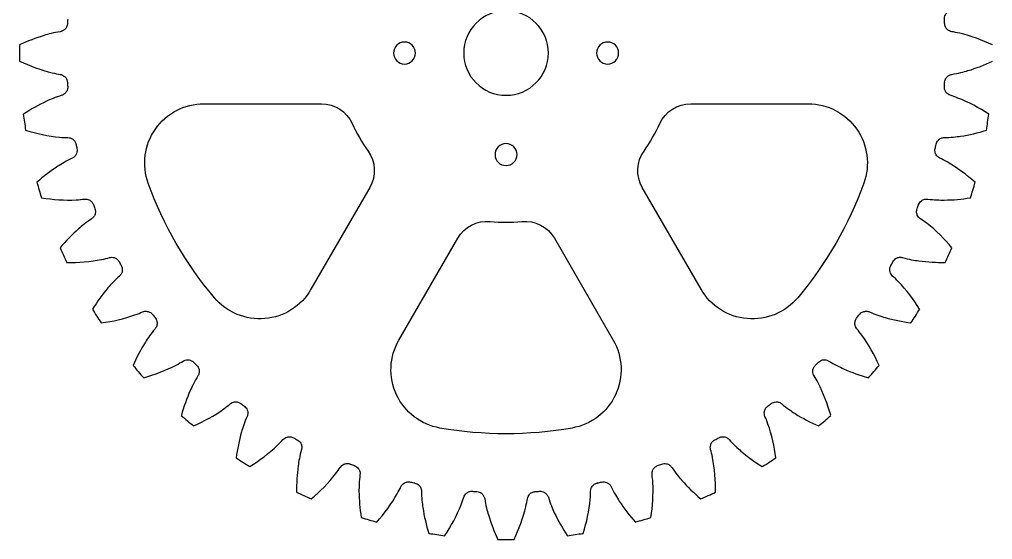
# Model space of a CAD drawing. Header units: millimetres. Extents: x -128 to 87, y 10 to 125.
# Drawn here: x -127.5 to -12.5, y 9.5 to 71 of the extents above; entities that cross this region are included whole.
import ezdxf

# ---------------------------------------------------------------- set-up
doc = ezdxf.new("R2010")
doc.units = ezdxf.units.MM
doc.layers.get('0').update_dxf_attribs({"linetype": 'CONTINUOUS'})

msp = doc.modelspace()

# ---------------------------------------------------------------- linework, layer by layer
for points in [[(-105.71, 61), (-91.82, 61, -0.293253), (-88.18, 58.67, 0.046946), (-86.31, 55.42, -0.293253), (-86.1, 51.11), (-93.05, 39.08, -0.520596), (-104.47, 38.08, -0.087443), (-112.28, 51.61, -0.520596)], [(-46.95, 39.08), (-53.9, 51.11, -0.293253), (-53.69, 55.42, 0.046946), (-51.82, 58.67, -0.293253), (-48.18, 61), (-34.29, 61, -0.520596), (-27.72, 51.61, -0.087443), (-35.53, 38.08, -0.520596)], [(-82.66, 33.08), (-75.71, 45.11, -0.293253), (-71.87, 47.09, 0.046946), (-68.13, 47.09, -0.293253), (-64.29, 45.11), (-57.34, 33.08, -0.520596), (-62.19, 22.68, -0.087443), (-77.81, 22.68, -0.520596)]]:
    msp.add_lwpolyline(points, format="xyb", close=True)
at = {"extrusion": (2.95823e-31, 1.67633e-30, -1)}
for centre, radius in [((70, 67), 5), ((82, 67), 1.3), ((58, 67), 1.3), ((70, 55), 1.3)]:
    msp.add_circle(centre, radius, dxfattribs=at)
for radius, start, end in [(51.95, 175.6212, 176.197), (51.95, 3.803, 4.3788), (57.5, 179.0443, 180.9557), (51.95, 183.803, 184.3788), (51.95, 355.6212, 356.197), (57.5, 187.2261, 189.1375), (57.5, 350.8625, 352.7739), (51.95, 191.9848, 192.5606), (51.95, 347.4394, 348.0152), (57.5, 195.4079, 197.3193), (57.5, 342.6807, 344.5921), (51.95, 200.1667, 200.7424), (51.95, 339.2576, 339.8333), (57.5, 203.5897, 205.5012), (57.5, 334.4988, 336.4103), (51.95, 208.3485, 208.9243), (51.95, 331.0757, 331.6515), (57.5, 211.7716, 213.683), (51.95, 216.5303, 217.1061), (51.95, 322.8939, 323.4697), (57.5, 326.317, 328.2284), (57.5, 219.9534, 221.8648), (51.95, 224.7121, 225.2879), (51.95, 314.7121, 315.2879), (57.5, 318.1352, 320.0466), (51.95, 232.8939, 233.4697), (51.95, 306.5303, 307.1061), (57.5, 228.1352, 230.0466), (57.5, 309.9534, 311.8648), (51.95, 241.0757, 241.6515), (51.95, 298.3485, 298.9243), (57.5, 236.317, 238.2284), (51.95, 249.2576, 249.8333), (51.95, 290.1667, 290.7424), (57.5, 301.7716, 303.683), (51.95, 257.4394, 258.0152), (51.95, 281.9848, 282.5606), (57.5, 244.4988, 246.4103), (51.95, 265.6212, 266.197), (51.95, 273.803, 274.3788), (57.5, 293.5897, 295.5012), (57.5, 252.6807, 254.5921), (57.5, 285.4079, 287.3193), (57.5, 260.8625, 262.7739), (57.5, 269.0443, 270.9557), (57.5, 277.2261, 279.1375)]:
    msp.add_arc((-70, 67), radius, start, end)
for points, knots in [([(-18.2, 70.97), (-18.21, 71.06), (-18.2, 71.16), (-18.16, 71.34), (-18.13, 71.44), (-18.02, 71.63), (-17.94, 71.73), (-17.74, 71.9), (-17.62, 71.96), (-17.5, 72)], [-0.1355389, -0.1355389, -0.1355389, -0.1355389, -0.1068339, -0.1068339, -0.0781289, -0.0781289, -0.0390644, -0.0390644, 0, 0, 0, 0]), ([(-121.83, 70.45), (-121.84, 70.35), (-121.86, 70.26), (-121.93, 70.08), (-121.97, 69.99), (-122.11, 69.81), (-122.21, 69.72), (-122.43, 69.59), (-122.55, 69.54), (-122.68, 69.52)], [-0.1355389, -0.1355389, -0.1355389, -0.1355389, -0.1068339, -0.1068339, -0.0781289, -0.0781289, -0.0390644, -0.0390644, 0, 0, 0, 0]), ([(-17.32, 69.52), (-17.41, 69.54), (-17.51, 69.57), (-17.68, 69.65), (-17.76, 69.7), (-17.93, 69.85), (-18.01, 69.95), (-18.12, 70.19), (-18.16, 70.32), (-18.17, 70.45)], [-0.1355389, -0.1355389, -0.1355389, -0.1355389, -0.1068339, -0.1068339, -0.0781289, -0.0781289, -0.0390644, -0.0390644, 0, 0, 0, 0]), ([(-122.68, 69.52), (-123.42, 69.41), (-124.12, 69.22), (-125.57, 68.79), (-126.56, 68.4), (-127.49, 67.96)], [-0.4531653, -0.4531653, -0.4531653, -0.4531653, -0.3095869, -0.3095869, 0, 0, 0, 0]), ([(-12.51, 67.96), (-13.73, 68.53), (-15.07, 69.03), (-16.74, 69.42), (-17.05, 69.48), (-17.32, 69.52)], [-0.11638461, -0.11638461, -0.11638461, -0.11638461, -0.05468296, -0.05468296, -0.03755625, -0.03755625, -0.03755625, -0.03755625]), ([(-127.49, 66.04), (-126.27, 65.47), (-124.93, 64.97), (-123.26, 64.58), (-122.95, 64.52), (-122.68, 64.48)], [-0.11638461, -0.11638461, -0.11638461, -0.11638461, -0.05468296, -0.05468296, -0.03755625, -0.03755625, -0.03755625, -0.03755625]), ([(-17.32, 64.48), (-16.58, 64.59), (-15.88, 64.78), (-14.43, 65.21), (-13.44, 65.6), (-12.51, 66.04)], [-0.4531653, -0.4531653, -0.4531653, -0.4531653, -0.3095869, -0.3095869, 0, 0, 0, 0]), ([(-122.68, 64.48), (-122.59, 64.46), (-122.49, 64.43), (-122.32, 64.35), (-122.24, 64.3), (-122.07, 64.15), (-121.99, 64.05), (-121.88, 63.81), (-121.84, 63.68), (-121.83, 63.55)], [-0.1355389, -0.1355389, -0.1355389, -0.1355389, -0.1068339, -0.1068339, -0.0781289, -0.0781289, -0.0390644, -0.0390644, 0, 0, 0, 0]), ([(-18.17, 63.55), (-18.16, 63.65), (-18.14, 63.74), (-18.07, 63.92), (-18.03, 64.01), (-17.89, 64.19), (-17.79, 64.28), (-17.57, 64.41), (-17.45, 64.46), (-17.32, 64.48)], [-0.1355389, -0.1355389, -0.1355389, -0.1355389, -0.1068339, -0.1068339, -0.0781289, -0.0781289, -0.0390644, -0.0390644, 0, 0, 0, 0]), ([(-121.8, 63.03), (-121.79, 62.94), (-121.8, 62.84), (-121.84, 62.66), (-121.87, 62.56), (-121.98, 62.37), (-122.06, 62.27), (-122.26, 62.1), (-122.38, 62.04), (-122.5, 62)], [-0.1355389, -0.1355389, -0.1355389, -0.1355389, -0.1068339, -0.1068339, -0.0781289, -0.0781289, -0.0390644, -0.0390644, 0, 0, 0, 0]), ([(-17.5, 62), (-17.59, 62.03), (-17.67, 62.07), (-17.83, 62.17), (-17.91, 62.24), (-18.05, 62.41), (-18.12, 62.53), (-18.2, 62.77), (-18.21, 62.9), (-18.2, 63.03)], [-0.1355389, -0.1355389, -0.1355389, -0.1355389, -0.1068339, -0.1068339, -0.0781289, -0.0781289, -0.0390644, -0.0390644, 0, 0, 0, 0]), ([(-122.5, 62), (-123.22, 61.78), (-123.89, 61.5), (-125.26, 60.86), (-126.18, 60.33), (-127.04, 59.77)], [-0.4531653, -0.4531653, -0.4531653, -0.4531653, -0.3095869, -0.3095869, 0, 0, 0, 0]), ([(-12.96, 59.77), (-14.09, 60.51), (-15.34, 61.19), (-16.94, 61.82), (-17.24, 61.92), (-17.5, 62)], [-0.11638461, -0.11638461, -0.11638461, -0.11638461, -0.05468296, -0.05468296, -0.03755625, -0.03755625, -0.03755625, -0.03755625]), ([(-126.77, 57.87), (-125.47, 57.48), (-124.08, 57.17), (-122.38, 57.02), (-122.06, 57.01), (-121.79, 57)], [-0.11638461, -0.11638461, -0.11638461, -0.11638461, -0.05468296, -0.05468296, -0.03755625, -0.03755625, -0.03755625, -0.03755625]), ([(-18.21, 57), (-17.47, 57.01), (-16.75, 57.1), (-15.25, 57.32), (-14.22, 57.57), (-13.23, 57.87)], [-0.4531653, -0.4531653, -0.4531653, -0.4531653, -0.3095869, -0.3095869, 0, 0, 0, 0]), ([(-121.79, 57), (-121.69, 57), (-121.59, 56.99), (-121.41, 56.93), (-121.32, 56.89), (-121.14, 56.77), (-121.04, 56.68), (-120.9, 56.46), (-120.84, 56.34), (-120.82, 56.21)], [-0.1355389, -0.1355389, -0.1355389, -0.1355389, -0.1068339, -0.1068339, -0.0781289, -0.0781289, -0.0390644, -0.0390644, 0, 0, 0, 0]), ([(-19.18, 56.21), (-19.16, 56.31), (-19.13, 56.4), (-19.04, 56.56), (-18.98, 56.64), (-18.82, 56.8), (-18.71, 56.88), (-18.47, 56.98), (-18.34, 57), (-18.21, 57)], [-0.1355389, -0.1355389, -0.1355389, -0.1355389, -0.1068339, -0.1068339, -0.0781289, -0.0781289, -0.0390644, -0.0390644, 0, 0, 0, 0]), ([(-120.71, 55.7), (-120.69, 55.61), (-120.68, 55.51), (-120.69, 55.32), (-120.71, 55.23), (-120.79, 55.02), (-120.86, 54.9), (-121.03, 54.71), (-121.14, 54.63), (-121.26, 54.58)], [-0.1355389, -0.1355389, -0.1355389, -0.1355389, -0.1068339, -0.1068339, -0.0781289, -0.0781289, -0.0390644, -0.0390644, 0, 0, 0, 0]), ([(-18.74, 54.58), (-18.83, 54.62), (-18.91, 54.67), (-19.05, 54.8), (-19.11, 54.87), (-19.23, 55.06), (-19.28, 55.19), (-19.33, 55.44), (-19.32, 55.58), (-19.29, 55.7)], [-0.1355389, -0.1355389, -0.1355389, -0.1355389, -0.1068339, -0.1068339, -0.0781289, -0.0781289, -0.0390644, -0.0390644, 0, 0, 0, 0]), ([(-121.26, 54.58), (-121.94, 54.26), (-122.56, 53.88), (-123.82, 53.06), (-124.66, 52.41), (-125.43, 51.72)], [-0.4531653, -0.4531653, -0.4531653, -0.4531653, -0.3095869, -0.3095869, 0, 0, 0, 0]), ([(-14.57, 51.72), (-15.58, 52.62), (-16.72, 53.47), (-18.21, 54.32), (-18.5, 54.46), (-18.74, 54.58)], [-0.11638461, -0.11638461, -0.11638461, -0.11638461, -0.05468296, -0.05468296, -0.03755625, -0.03755625, -0.03755625, -0.03755625]), ([(-124.89, 49.88), (-123.55, 49.68), (-122.13, 49.57), (-120.42, 49.67), (-120.1, 49.7), (-119.84, 49.74)], [-0.11638461, -0.11638461, -0.11638461, -0.11638461, -0.05468296, -0.05468296, -0.03755625, -0.03755625, -0.03755625, -0.03755625]), ([(-119.84, 49.74), (-119.74, 49.75), (-119.64, 49.75), (-119.46, 49.72), (-119.36, 49.69), (-119.16, 49.59), (-119.05, 49.52), (-118.88, 49.32), (-118.81, 49.21), (-118.76, 49.09)], [-0.1355389, -0.1355389, -0.1355389, -0.1355389, -0.1068339, -0.1068339, -0.0781289, -0.0781289, -0.0390644, -0.0390644, 0, 0, 0, 0]), ([(-21.24, 49.09), (-21.2, 49.18), (-21.16, 49.26), (-21.04, 49.42), (-20.98, 49.49), (-20.79, 49.62), (-20.68, 49.68), (-20.42, 49.75), (-20.29, 49.75), (-20.16, 49.74)], [-0.1355389, -0.1355389, -0.1355389, -0.1355389, -0.1068339, -0.1068339, -0.0781289, -0.0781289, -0.0390644, -0.0390644, 0, 0, 0, 0]), ([(-20.16, 49.74), (-19.42, 49.64), (-18.7, 49.62), (-17.19, 49.63), (-16.13, 49.73), (-15.11, 49.88)], [-0.4531653, -0.4531653, -0.4531653, -0.4531653, -0.3095869, -0.3095869, 0, 0, 0, 0]), ([(-118.58, 48.6), (-118.55, 48.51), (-118.53, 48.42), (-118.51, 48.23), (-118.52, 48.13), (-118.57, 47.91), (-118.62, 47.79), (-118.77, 47.57), (-118.86, 47.48), (-118.97, 47.41)], [-0.1355389, -0.1355389, -0.1355389, -0.1355389, -0.1068339, -0.1068339, -0.0781289, -0.0781289, -0.0390644, -0.0390644, 0, 0, 0, 0]), ([(-21.03, 47.41), (-21.11, 47.46), (-21.18, 47.53), (-21.31, 47.67), (-21.36, 47.75), (-21.45, 47.96), (-21.48, 48.09), (-21.49, 48.35), (-21.46, 48.48), (-21.42, 48.6)], [-0.1355389, -0.1355389, -0.1355389, -0.1355389, -0.1068339, -0.1068339, -0.0781289, -0.0781289, -0.0390644, -0.0390644, 0, 0, 0, 0]), ([(-118.97, 47.41), (-119.6, 47), (-120.15, 46.54), (-121.29, 45.54), (-122.03, 44.78), (-122.69, 43.99)], [-0.4531653, -0.4531653, -0.4531653, -0.4531653, -0.3095869, -0.3095869, 0, 0, 0, 0]), ([(-17.31, 43.99), (-18.18, 45.02), (-19.19, 46.03), (-20.54, 47.08), (-20.81, 47.26), (-21.03, 47.41)], [-0.11638461, -0.11638461, -0.11638461, -0.11638461, -0.05468296, -0.05468296, -0.03755625, -0.03755625, -0.03755625, -0.03755625]), ([(-121.9, 42.24), (-120.54, 42.23), (-119.12, 42.33), (-117.44, 42.67), (-117.13, 42.75), (-116.87, 42.82)], [-0.11638461, -0.11638461, -0.11638461, -0.11638461, -0.05468296, -0.05468296, -0.03755625, -0.03755625, -0.03755625, -0.03755625]), ([(-116.87, 42.82), (-116.78, 42.85), (-116.68, 42.86), (-116.49, 42.86), (-116.4, 42.84), (-116.18, 42.78), (-116.07, 42.71), (-115.86, 42.55), (-115.78, 42.45), (-115.72, 42.33)], [-0.1355389, -0.1355389, -0.1355389, -0.1355389, -0.1068339, -0.1068339, -0.0781289, -0.0781289, -0.0390644, -0.0390644, 0, 0, 0, 0]), ([(-24.28, 42.33), (-24.24, 42.42), (-24.18, 42.49), (-24.04, 42.63), (-23.97, 42.69), (-23.77, 42.8), (-23.64, 42.84), (-23.38, 42.87), (-23.25, 42.86), (-23.13, 42.82)], [-0.1355389, -0.1355389, -0.1355389, -0.1355389, -0.1068339, -0.1068339, -0.0781289, -0.0781289, -0.0390644, -0.0390644, 0, 0, 0, 0]), ([(-23.13, 42.82), (-22.41, 42.62), (-21.69, 42.5), (-20.19, 42.29), (-19.13, 42.24), (-18.1, 42.24)], [-0.4531653, -0.4531653, -0.4531653, -0.4531653, -0.3095869, -0.3095869, 0, 0, 0, 0]), ([(-115.47, 41.87), (-115.42, 41.79), (-115.39, 41.7), (-115.35, 41.51), (-115.34, 41.42), (-115.36, 41.19), (-115.39, 41.07), (-115.5, 40.83), (-115.58, 40.73), (-115.68, 40.64)], [-0.1355389, -0.1355389, -0.1355389, -0.1355389, -0.1068339, -0.1068339, -0.0781289, -0.0781289, -0.0390644, -0.0390644, 0, 0, 0, 0]), ([(-24.32, 40.64), (-24.39, 40.7), (-24.45, 40.78), (-24.55, 40.94), (-24.59, 41.03), (-24.65, 41.25), (-24.66, 41.38), (-24.63, 41.64), (-24.59, 41.76), (-24.53, 41.87)], [-0.1355389, -0.1355389, -0.1355389, -0.1355389, -0.1068339, -0.1068339, -0.0781289, -0.0781289, -0.0390644, -0.0390644, 0, 0, 0, 0]), ([(-115.68, 40.64), (-116.24, 40.15), (-116.73, 39.61), (-117.71, 38.46), (-118.33, 37.6), (-118.88, 36.72)], [-0.4531653, -0.4531653, -0.4531653, -0.4531653, -0.3095869, -0.3095869, 0, 0, 0, 0]), ([(-21.12, 36.72), (-21.84, 37.87), (-22.69, 39.01), (-23.88, 40.24), (-24.12, 40.46), (-24.32, 40.64)], [-0.11638461, -0.11638461, -0.11638461, -0.11638461, -0.05468296, -0.05468296, -0.03755625, -0.03755625, -0.03755625, -0.03755625]), ([(-117.85, 35.11), (-116.51, 35.29), (-115.11, 35.59), (-113.5, 36.17), (-113.2, 36.29), (-112.95, 36.4)], [-0.11638461, -0.11638461, -0.11638461, -0.11638461, -0.05468296, -0.05468296, -0.03755625, -0.03755625, -0.03755625, -0.03755625]), ([(-112.95, 36.4), (-112.87, 36.43), (-112.77, 36.46), (-112.58, 36.49), (-112.49, 36.48), (-112.26, 36.45), (-112.14, 36.41), (-111.92, 36.27), (-111.82, 36.18), (-111.74, 36.08)], [-0.1355389, -0.1355389, -0.1355389, -0.1355389, -0.1068339, -0.1068339, -0.0781289, -0.0781289, -0.0390644, -0.0390644, 0, 0, 0, 0]), ([(-111.43, 35.66), (-111.37, 35.58), (-111.33, 35.5), (-111.26, 35.32), (-111.24, 35.23), (-111.22, 35), (-111.24, 34.87), (-111.32, 34.62), (-111.38, 34.51), (-111.47, 34.41)], [-0.1355389, -0.1355389, -0.1355389, -0.1355389, -0.1068339, -0.1068339, -0.0781289, -0.0781289, -0.0390644, -0.0390644, 0, 0, 0, 0]), ([(-28.53, 34.41), (-28.6, 34.48), (-28.65, 34.56), (-28.72, 34.74), (-28.75, 34.83), (-28.78, 35.05), (-28.77, 35.19), (-28.71, 35.44), (-28.65, 35.56), (-28.57, 35.66)], [-0.1355389, -0.1355389, -0.1355389, -0.1355389, -0.1068339, -0.1068339, -0.0781289, -0.0781289, -0.0390644, -0.0390644, 0, 0, 0, 0]), ([(-28.26, 36.08), (-28.2, 36.15), (-28.13, 36.22), (-27.98, 36.34), (-27.89, 36.38), (-27.68, 36.46), (-27.55, 36.49), (-27.29, 36.48), (-27.17, 36.45), (-27.05, 36.4)], [-0.1355389, -0.1355389, -0.1355389, -0.1355389, -0.1068339, -0.1068339, -0.0781289, -0.0781289, -0.0390644, -0.0390644, 0, 0, 0, 0]), ([(-27.05, 36.4), (-26.36, 36.09), (-25.67, 35.87), (-24.22, 35.45), (-23.18, 35.25), (-22.15, 35.11)], [-0.4531653, -0.4531653, -0.4531653, -0.4531653, -0.3095869, -0.3095869, 0, 0, 0, 0]), ([(-111.47, 34.41), (-111.95, 33.84), (-112.36, 33.24), (-113.17, 31.96), (-113.66, 31.02), (-114.08, 30.08)], [-0.4531653, -0.4531653, -0.4531653, -0.4531653, -0.3095869, -0.3095869, 0, 0, 0, 0]), ([(-25.92, 30.08), (-26.47, 31.31), (-27.15, 32.56), (-28.16, 33.95), (-28.36, 34.2), (-28.53, 34.41)], [-0.11638461, -0.11638461, -0.11638461, -0.11638461, -0.05468296, -0.05468296, -0.03755625, -0.03755625, -0.03755625, -0.03755625]), ([(-112.82, 28.63), (-111.52, 29), (-110.18, 29.49), (-108.67, 30.29), (-108.39, 30.45), (-108.16, 30.59)], [-0.11638461, -0.11638461, -0.11638461, -0.11638461, -0.05468296, -0.05468296, -0.03755625, -0.03755625, -0.03755625, -0.03755625]), ([(-108.16, 30.59), (-108.08, 30.65), (-107.99, 30.68), (-107.81, 30.74), (-107.71, 30.75), (-107.49, 30.75), (-107.36, 30.72), (-107.12, 30.62), (-107.01, 30.54), (-106.92, 30.45)], [-0.1355389, -0.1355389, -0.1355389, -0.1355389, -0.1068339, -0.1068339, -0.0781289, -0.0781289, -0.0390644, -0.0390644, 0, 0, 0, 0]), ([(-106.55, 30.08), (-106.48, 30.01), (-106.42, 29.94), (-106.33, 29.77), (-106.3, 29.68), (-106.25, 29.46), (-106.24, 29.33), (-106.29, 29.07), (-106.34, 28.95), (-106.41, 28.84)], [-0.1355389, -0.1355389, -0.1355389, -0.1355389, -0.1068339, -0.1068339, -0.0781289, -0.0781289, -0.0390644, -0.0390644, 0, 0, 0, 0]), ([(-33.59, 28.84), (-33.65, 28.92), (-33.68, 29.01), (-33.74, 29.19), (-33.75, 29.29), (-33.75, 29.51), (-33.72, 29.64), (-33.62, 29.88), (-33.54, 29.99), (-33.45, 30.08)], [-0.1355389, -0.1355389, -0.1355389, -0.1355389, -0.1068339, -0.1068339, -0.0781289, -0.0781289, -0.0390644, -0.0390644, 0, 0, 0, 0]), ([(-33.08, 30.45), (-33.01, 30.52), (-32.94, 30.58), (-32.77, 30.67), (-32.68, 30.7), (-32.46, 30.75), (-32.33, 30.76), (-32.07, 30.71), (-31.95, 30.66), (-31.84, 30.59)], [-0.1355389, -0.1355389, -0.1355389, -0.1355389, -0.1068339, -0.1068339, -0.0781289, -0.0781289, -0.0390644, -0.0390644, 0, 0, 0, 0]), ([(-31.84, 30.59), (-31.2, 30.2), (-30.55, 29.88), (-29.17, 29.26), (-28.17, 28.91), (-27.18, 28.63)], [-0.4531653, -0.4531653, -0.4531653, -0.4531653, -0.3095869, -0.3095869, 0, 0, 0, 0]), ([(-106.41, 28.84), (-106.8, 28.2), (-107.12, 27.55), (-107.74, 26.17), (-108.09, 25.17), (-108.37, 24.18)], [-0.4531653, -0.4531653, -0.4531653, -0.4531653, -0.3095869, -0.3095869, 0, 0, 0, 0]), ([(-31.63, 24.18), (-32, 25.48), (-32.49, 26.82), (-33.29, 28.33), (-33.45, 28.61), (-33.59, 28.84)], [-0.11638461, -0.11638461, -0.11638461, -0.11638461, -0.05468296, -0.05468296, -0.03755625, -0.03755625, -0.03755625, -0.03755625]), ([(-106.92, 22.92), (-105.69, 23.47), (-104.44, 24.15), (-103.05, 25.16), (-102.8, 25.36), (-102.59, 25.53)], [-0.11638461, -0.11638461, -0.11638461, -0.11638461, -0.05468296, -0.05468296, -0.03755625, -0.03755625, -0.03755625, -0.03755625]), ([(-102.59, 25.53), (-102.52, 25.6), (-102.44, 25.65), (-102.26, 25.72), (-102.17, 25.75), (-101.95, 25.78), (-101.81, 25.77), (-101.56, 25.71), (-101.44, 25.65), (-101.34, 25.57)], [-0.1355389, -0.1355389, -0.1355389, -0.1355389, -0.1068339, -0.1068339, -0.0781289, -0.0781289, -0.0390644, -0.0390644, 0, 0, 0, 0]), ([(-38.66, 25.57), (-38.58, 25.63), (-38.5, 25.67), (-38.32, 25.74), (-38.23, 25.76), (-38, 25.78), (-37.87, 25.76), (-37.62, 25.68), (-37.51, 25.62), (-37.41, 25.53)], [-0.1355389, -0.1355389, -0.1355389, -0.1355389, -0.1068339, -0.1068339, -0.0781289, -0.0781289, -0.0390644, -0.0390644, 0, 0, 0, 0]), ([(-37.41, 25.53), (-36.84, 25.05), (-36.24, 24.64), (-34.96, 23.83), (-34.02, 23.34), (-33.08, 22.92)], [-0.4531653, -0.4531653, -0.4531653, -0.4531653, -0.3095869, -0.3095869, 0, 0, 0, 0]), ([(-100.92, 25.26), (-100.85, 25.2), (-100.78, 25.13), (-100.66, 24.98), (-100.62, 24.89), (-100.54, 24.68), (-100.51, 24.55), (-100.52, 24.29), (-100.55, 24.17), (-100.6, 24.05)], [-0.1355389, -0.1355389, -0.1355389, -0.1355389, -0.1068339, -0.1068339, -0.0781289, -0.0781289, -0.0390644, -0.0390644, 0, 0, 0, 0]), ([(-39.4, 24.05), (-39.43, 24.13), (-39.46, 24.23), (-39.49, 24.42), (-39.48, 24.51), (-39.45, 24.74), (-39.41, 24.86), (-39.27, 25.08), (-39.18, 25.18), (-39.08, 25.26)], [-0.1355389, -0.1355389, -0.1355389, -0.1355389, -0.1068339, -0.1068339, -0.0781289, -0.0781289, -0.0390644, -0.0390644, 0, 0, 0, 0]), ([(-100.6, 24.05), (-100.91, 23.36), (-101.13, 22.67), (-101.55, 21.22), (-101.75, 20.18), (-101.89, 19.15)], [-0.4531653, -0.4531653, -0.4531653, -0.4531653, -0.3095869, -0.3095869, 0, 0, 0, 0]), ([(-38.11, 19.15), (-38.29, 20.49), (-38.59, 21.89), (-39.17, 23.5), (-39.29, 23.8), (-39.4, 24.05)], [-0.11638461, -0.11638461, -0.11638461, -0.11638461, -0.05468296, -0.05468296, -0.03755625, -0.03755625, -0.03755625, -0.03755625]), ([(-100.28, 18.12), (-99.13, 18.84), (-97.99, 19.69), (-96.76, 20.88), (-96.54, 21.12), (-96.36, 21.32)], [-0.11638461, -0.11638461, -0.11638461, -0.11638461, -0.05468296, -0.05468296, -0.03755625, -0.03755625, -0.03755625, -0.03755625]), ([(-96.36, 21.32), (-96.3, 21.39), (-96.22, 21.45), (-96.06, 21.55), (-95.97, 21.59), (-95.75, 21.65), (-95.62, 21.66), (-95.36, 21.63), (-95.24, 21.59), (-95.13, 21.53)], [-0.1355389, -0.1355389, -0.1355389, -0.1355389, -0.1068339, -0.1068339, -0.0781289, -0.0781289, -0.0390644, -0.0390644, 0, 0, 0, 0]), ([(-94.67, 21.28), (-94.58, 21.24), (-94.51, 21.18), (-94.37, 21.04), (-94.31, 20.97), (-94.2, 20.77), (-94.16, 20.64), (-94.13, 20.38), (-94.14, 20.25), (-94.18, 20.13)], [-0.1355389, -0.1355389, -0.1355389, -0.1355389, -0.1068339, -0.1068339, -0.0781289, -0.0781289, -0.0390644, -0.0390644, 0, 0, 0, 0]), ([(-45.82, 20.13), (-45.85, 20.22), (-45.86, 20.32), (-45.86, 20.51), (-45.84, 20.6), (-45.78, 20.82), (-45.71, 20.93), (-45.55, 21.14), (-45.45, 21.22), (-45.33, 21.28)], [-0.1355389, -0.1355389, -0.1355389, -0.1355389, -0.1068339, -0.1068339, -0.0781289, -0.0781289, -0.0390644, -0.0390644, 0, 0, 0, 0]), ([(-44.87, 21.53), (-44.79, 21.58), (-44.7, 21.61), (-44.51, 21.65), (-44.42, 21.66), (-44.19, 21.64), (-44.07, 21.61), (-43.83, 21.5), (-43.73, 21.42), (-43.64, 21.32)], [-0.1355389, -0.1355389, -0.1355389, -0.1355389, -0.1068339, -0.1068339, -0.0781289, -0.0781289, -0.0390644, -0.0390644, 0, 0, 0, 0]), ([(-43.64, 21.32), (-43.15, 20.76), (-42.61, 20.27), (-41.46, 19.29), (-40.6, 18.67), (-39.72, 18.12)], [-0.4531653, -0.4531653, -0.4531653, -0.4531653, -0.3095869, -0.3095869, 0, 0, 0, 0]), ([(-94.18, 20.13), (-94.38, 19.41), (-94.5, 18.69), (-94.71, 17.19), (-94.76, 16.13), (-94.76, 15.1)], [-0.4531653, -0.4531653, -0.4531653, -0.4531653, -0.3095869, -0.3095869, 0, 0, 0, 0]), ([(-45.24, 15.1), (-45.23, 16.46), (-45.33, 17.88), (-45.67, 19.56), (-45.75, 19.87), (-45.82, 20.13)], [-0.11638461, -0.11638461, -0.11638461, -0.11638461, -0.05468296, -0.05468296, -0.03755625, -0.03755625, -0.03755625, -0.03755625]), ([(-89.59, 18.03), (-89.54, 18.11), (-89.47, 18.18), (-89.33, 18.31), (-89.25, 18.36), (-89.04, 18.45), (-88.91, 18.48), (-88.65, 18.49), (-88.52, 18.46), (-88.4, 18.42)], [-0.1355389, -0.1355389, -0.1355389, -0.1355389, -0.1068339, -0.1068339, -0.0781289, -0.0781289, -0.0390644, -0.0390644, 0, 0, 0, 0]), ([(-51.6, 18.42), (-51.51, 18.45), (-51.42, 18.47), (-51.23, 18.49), (-51.13, 18.48), (-50.91, 18.43), (-50.79, 18.38), (-50.57, 18.23), (-50.48, 18.14), (-50.41, 18.03)], [-0.1355389, -0.1355389, -0.1355389, -0.1355389, -0.1068339, -0.1068339, -0.0781289, -0.0781289, -0.0390644, -0.0390644, 0, 0, 0, 0]), ([(-93.01, 14.31), (-91.98, 15.18), (-90.97, 16.19), (-89.92, 17.54), (-89.74, 17.81), (-89.59, 18.03)], [-0.11638461, -0.11638461, -0.11638461, -0.11638461, -0.05468296, -0.05468296, -0.03755625, -0.03755625, -0.03755625, -0.03755625]), ([(-87.91, 18.24), (-87.82, 18.2), (-87.74, 18.16), (-87.58, 18.04), (-87.51, 17.98), (-87.38, 17.79), (-87.32, 17.68), (-87.25, 17.42), (-87.25, 17.29), (-87.26, 17.16)], [-0.1355389, -0.1355389, -0.1355389, -0.1355389, -0.1068339, -0.1068339, -0.0781289, -0.0781289, -0.0390644, -0.0390644, 0, 0, 0, 0]), ([(-52.74, 17.16), (-52.75, 17.26), (-52.75, 17.36), (-52.72, 17.54), (-52.69, 17.64), (-52.59, 17.84), (-52.52, 17.95), (-52.32, 18.12), (-52.21, 18.19), (-52.09, 18.24)], [-0.1355389, -0.1355389, -0.1355389, -0.1355389, -0.1068339, -0.1068339, -0.0781289, -0.0781289, -0.0390644, -0.0390644, 0, 0, 0, 0]), ([(-50.41, 18.03), (-50, 17.4), (-49.54, 16.85), (-48.54, 15.71), (-47.78, 14.97), (-46.99, 14.31)], [-0.4531653, -0.4531653, -0.4531653, -0.4531653, -0.3095869, -0.3095869, 0, 0, 0, 0]), ([(-87.26, 17.16), (-87.36, 16.42), (-87.38, 15.7), (-87.37, 14.19), (-87.27, 13.13), (-87.12, 12.11)], [-0.4531653, -0.4531653, -0.4531653, -0.4531653, -0.3095869, -0.3095869, 0, 0, 0, 0]), ([(-82.42, 15.74), (-82.38, 15.83), (-82.33, 15.91), (-82.2, 16.05), (-82.13, 16.11), (-81.94, 16.23), (-81.81, 16.28), (-81.56, 16.33), (-81.42, 16.32), (-81.3, 16.29)], [-0.1355389, -0.1355389, -0.1355389, -0.1355389, -0.1068339, -0.1068339, -0.0781289, -0.0781289, -0.0390644, -0.0390644, 0, 0, 0, 0]), ([(-80.79, 16.18), (-80.69, 16.16), (-80.6, 16.13), (-80.44, 16.04), (-80.36, 15.98), (-80.2, 15.82), (-80.12, 15.71), (-80.02, 15.47), (-80, 15.34), (-80, 15.21)], [-0.1355389, -0.1355389, -0.1355389, -0.1355389, -0.1068339, -0.1068339, -0.0781289, -0.0781289, -0.0390644, -0.0390644, 0, 0, 0, 0]), ([(-60, 15.21), (-60, 15.31), (-59.99, 15.41), (-59.93, 15.59), (-59.89, 15.68), (-59.77, 15.86), (-59.68, 15.96), (-59.46, 16.1), (-59.34, 16.16), (-59.21, 16.18)], [-0.1355389, -0.1355389, -0.1355389, -0.1355389, -0.1068339, -0.1068339, -0.0781289, -0.0781289, -0.0390644, -0.0390644, 0, 0, 0, 0]), ([(-58.7, 16.29), (-58.61, 16.31), (-58.51, 16.32), (-58.32, 16.31), (-58.23, 16.29), (-58.02, 16.21), (-57.9, 16.14), (-57.71, 15.97), (-57.63, 15.86), (-57.58, 15.74)], [-0.1355389, -0.1355389, -0.1355389, -0.1355389, -0.1068339, -0.1068339, -0.0781289, -0.0781289, -0.0390644, -0.0390644, 0, 0, 0, 0]), ([(-52.88, 12.11), (-52.68, 13.45), (-52.57, 14.87), (-52.67, 16.58), (-52.7, 16.9), (-52.74, 17.16)], [-0.11638461, -0.11638461, -0.11638461, -0.11638461, -0.05468296, -0.05468296, -0.03755625, -0.03755625, -0.03755625, -0.03755625]), ([(-85.28, 11.57), (-84.38, 12.58), (-83.53, 13.72), (-82.68, 15.21), (-82.54, 15.5), (-82.42, 15.74)], [-0.11638461, -0.11638461, -0.11638461, -0.11638461, -0.05468296, -0.05468296, -0.03755625, -0.03755625, -0.03755625, -0.03755625]), ([(-80, 15.21), (-79.99, 14.47), (-79.9, 13.75), (-79.68, 12.25), (-79.43, 11.22), (-79.13, 10.23)], [-0.4531653, -0.4531653, -0.4531653, -0.4531653, -0.3095869, -0.3095869, 0, 0, 0, 0]), ([(-75, 14.5), (-74.97, 14.59), (-74.93, 14.67), (-74.83, 14.83), (-74.76, 14.91), (-74.59, 15.05), (-74.47, 15.12), (-74.23, 15.2), (-74.1, 15.21), (-73.97, 15.2)], [-0.1355389, -0.1355389, -0.1355389, -0.1355389, -0.1068339, -0.1068339, -0.0781289, -0.0781289, -0.0390644, -0.0390644, 0, 0, 0, 0]), ([(-73.45, 15.17), (-73.35, 15.16), (-73.26, 15.14), (-73.08, 15.07), (-72.99, 15.03), (-72.81, 14.89), (-72.72, 14.79), (-72.59, 14.57), (-72.54, 14.45), (-72.52, 14.32)], [-0.1355389, -0.1355389, -0.1355389, -0.1355389, -0.1068339, -0.1068339, -0.0781289, -0.0781289, -0.0390644, -0.0390644, 0, 0, 0, 0]), ([(-67.48, 14.32), (-67.46, 14.41), (-67.43, 14.51), (-67.35, 14.68), (-67.3, 14.76), (-67.15, 14.93), (-67.05, 15.01), (-66.81, 15.12), (-66.68, 15.16), (-66.55, 15.17)], [-0.1355389, -0.1355389, -0.1355389, -0.1355389, -0.1068339, -0.1068339, -0.0781289, -0.0781289, -0.0390644, -0.0390644, 0, 0, 0, 0]), ([(-66.03, 15.2), (-65.94, 15.21), (-65.84, 15.2), (-65.66, 15.16), (-65.56, 15.13), (-65.37, 15.02), (-65.27, 14.94), (-65.1, 14.74), (-65.04, 14.62), (-65, 14.5)], [-0.1355389, -0.1355389, -0.1355389, -0.1355389, -0.1068339, -0.1068339, -0.0781289, -0.0781289, -0.0390644, -0.0390644, 0, 0, 0, 0]), ([(-60.87, 10.23), (-60.48, 11.53), (-60.17, 12.92), (-60.02, 14.62), (-60.01, 14.94), (-60, 15.21)], [-0.11638461, -0.11638461, -0.11638461, -0.11638461, -0.05468296, -0.05468296, -0.03755625, -0.03755625, -0.03755625, -0.03755625]), ([(-57.58, 15.74), (-57.26, 15.06), (-56.88, 14.44), (-56.06, 13.18), (-55.41, 12.34), (-54.72, 11.57)], [-0.4531653, -0.4531653, -0.4531653, -0.4531653, -0.3095869, -0.3095869, 0, 0, 0, 0]), ([(-77.23, 9.96), (-76.49, 11.09), (-75.81, 12.34), (-75.18, 13.94), (-75.08, 14.24), (-75, 14.5)], [-0.11638461, -0.11638461, -0.11638461, -0.11638461, -0.05468296, -0.05468296, -0.03755625, -0.03755625, -0.03755625, -0.03755625]), ([(-72.52, 14.32), (-72.41, 13.58), (-72.22, 12.88), (-71.79, 11.43), (-71.4, 10.44), (-70.96, 9.51)], [-0.4531653, -0.4531653, -0.4531653, -0.4531653, -0.3095869, -0.3095869, 0, 0, 0, 0]), ([(-69.04, 9.51), (-68.47, 10.73), (-67.97, 12.07), (-67.58, 13.74), (-67.52, 14.05), (-67.48, 14.32)], [-0.11638461, -0.11638461, -0.11638461, -0.11638461, -0.05468296, -0.05468296, -0.03755625, -0.03755625, -0.03755625, -0.03755625]), ([(-65, 14.5), (-64.78, 13.78), (-64.5, 13.11), (-63.86, 11.74), (-63.33, 10.82), (-62.77, 9.96)], [-0.4531653, -0.4531653, -0.4531653, -0.4531653, -0.3095869, -0.3095869, 0, 0, 0, 0])]:
    msp.add_open_spline(points, degree=3, knots=knots)

doc.saveas('drawing.dxf')
